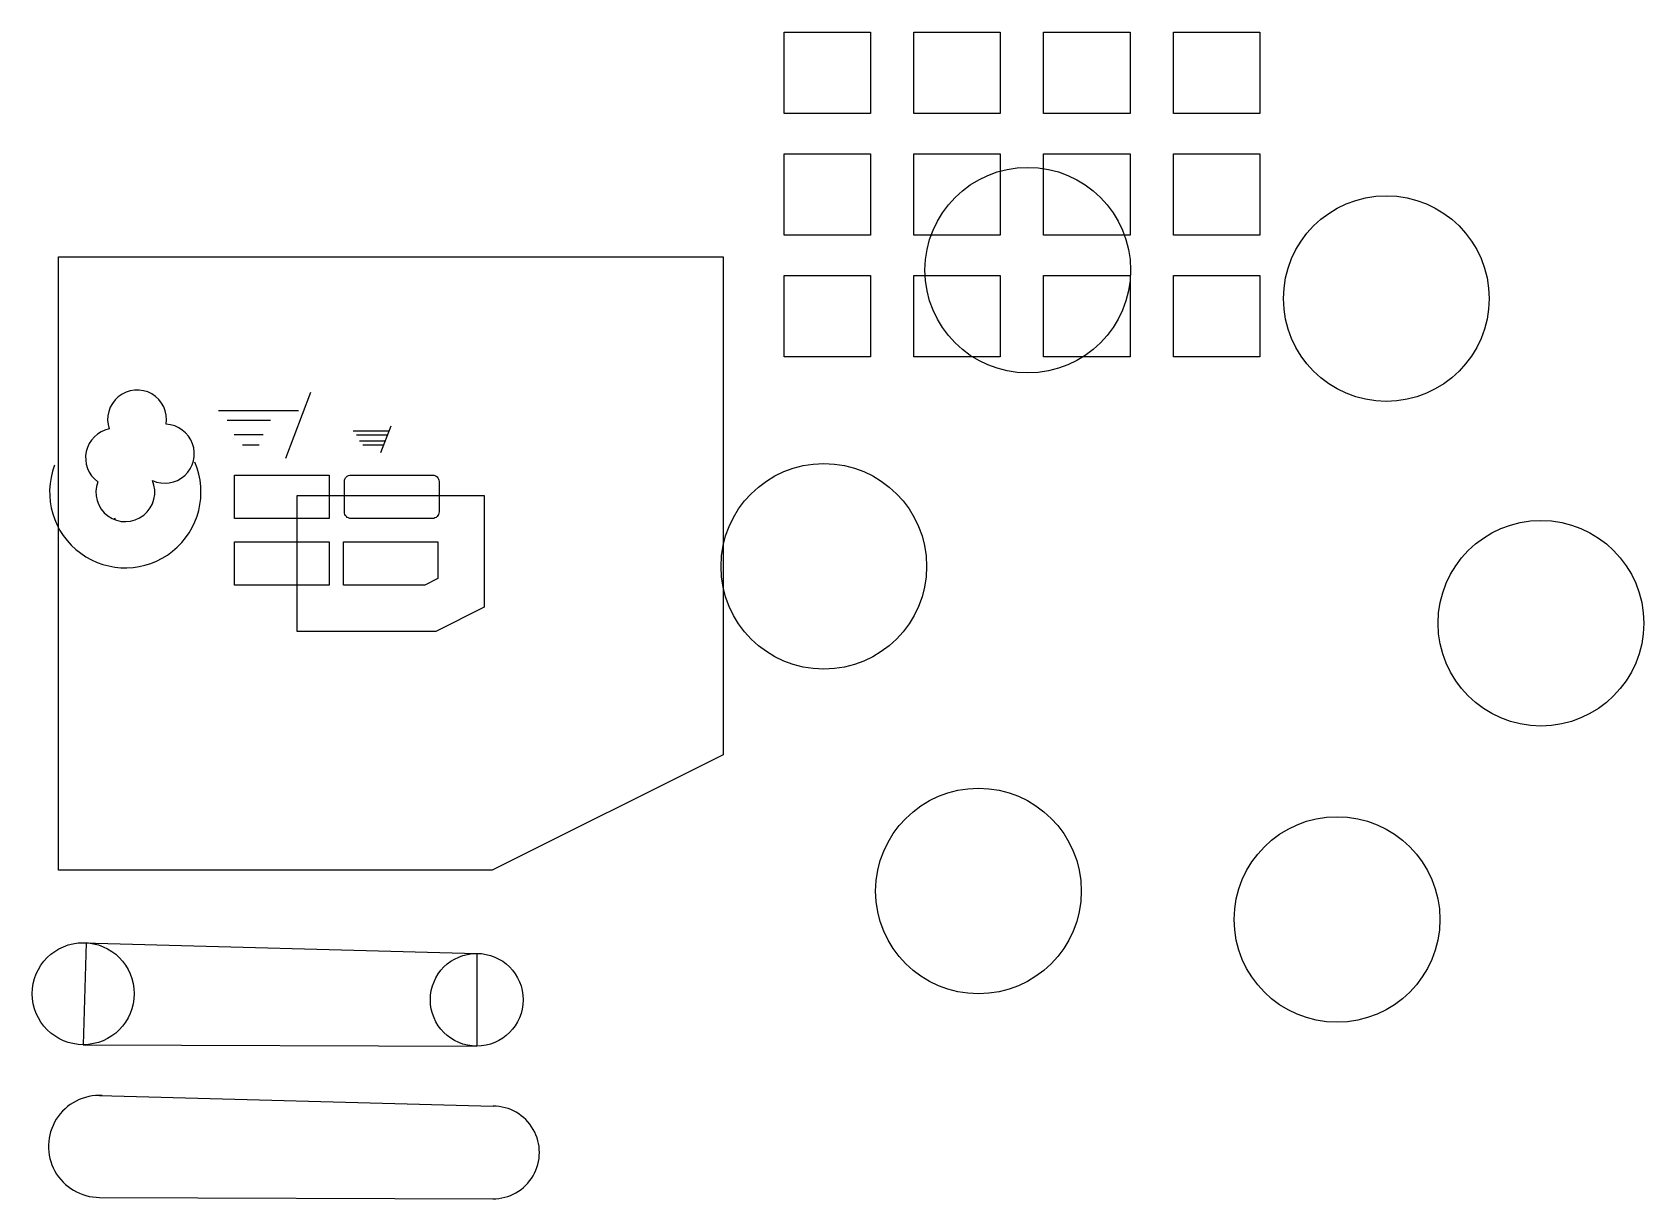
# Model space of a CAD drawing. Header units: millimetres. Extents: x 1028 to 25665, y -9983 to 7857.
import ezdxf

# ---------------------------------------------------------------- set-up
doc = ezdxf.new("R2010")
doc.units = ezdxf.units.MM

# ---------------------------------------------------------------- blocks, each defined once
blk = doc.blocks.new('*U2')
blk.add_lwpolyline([(-661, 620), (661, 620), (661, -620), (-661, -620)], close=True)
blk = doc.blocks.new('*U3')
at = {"color": 0, "linetype": 'ByBlock', "lineweight": -2, "transparency": 16777216}
for p in [(0, 3722), (1984, 3722), (3968, 3722), (5952, 3722), (0, 1861), (1984, 1861), (3968, 1861), (5952, 1861), (0, 0), (1984, 0), (3968, 0), (5952, 0)]:
    blk.add_blockref('*U2', p, dxfattribs=at)
blk = doc.blocks.new('*U4')
blk.add_circle((0, 0), 1572)
blk = doc.blocks.new('*U5')
at = {"color": 0, "linetype": 'ByBlock', "lineweight": -2, "transparency": 16777216}
for p, rotation in [((16248, 4218), 300.0000000000001), ((21729, 3783), 240), ((24093, -1182), 180), ((15494, -5277), 59.99999999999999), ((20976, -5712), 120)]:
    blk.add_blockref('*U4', p, dxfattribs=dict(at, rotation=rotation))
blk.add_blockref('*U4', (13130, -312), dxfattribs=at)

msp = doc.modelspace()

# ---------------------------------------------------------------- linework, layer by layer
for p, q in [((4906, 1344), (5286, 2352)), ((3875, 2072), (5099, 2072)), ((4007, 1925), (4672, 1925)), ((5933, 1760), (6484, 1760)), ((6359, 1428), (6514, 1838)), ((4118, 1703), (4561, 1703)), ((4245, 1545), (4498, 1545)), ((5986, 1699), (6461, 1699)), ((6031, 1609), (6427, 1609)), ((6083, 1545), (6403, 1545)), ((1808, -6067), (7824, -6231)), ((1851, -6068), (1808, -7627)), ((7824, -6231), (7824, -7649)), ((1808, -7627), (7824, -7649)), ((2057, -8402), (8073, -8566)), ((2057, -9962), (8073, -9983))]:
    msp.add_line(p, q)
for points in [[(1428, 4422), (11589, 4422), (11589, -3193), (8060, -4958), (1428, -4958)], [(4123, 1085), (5569, 1085), (5569, 420), (4123, 420)], [(5079, 770), (7937, 770), (7937, -936), (7198, -1306), (5079, -1306)], [(4123, 64), (5569, 64), (5569, -600), (4123, -600)], [(5785, 64), (7231, 64), (7231, -500), (7031, -600), (5785, -600)]]:
    msp.add_lwpolyline(points, close=True)
msp.add_lwpolyline([(5901, 1085), (7147, 1085, -0.414214), (7247, 985), (7247, 520, -0.414214), (7147, 420), (5901, 420, -0.414214), (5801, 520), (5801, 985, -0.414214)], format="xyb", close=True)
for centre, radius in [((1808, -6847), 780), ((7824, -6940), 709)]:
    msp.add_circle(centre, radius)
for centre, radius, start, end in [((2631, 1934), 451, 350.6563, 198.7866), ((2295, 1347), 451, 101.6177, 233.8272), ((3055, 1410), 451, 245.0409, 87.3032), ((1714, 1934), 451, 289.8288, 291.0194), ((2451, 823), 1157, 159.2167, 23.3143), ((2451, 823), 451, 159.2167, 23.3143), ((1865, 282), 451, 14.7279, 18.6787), ((2057, -9182), 780, 86.8779, 270), ((8073, -9275), 709, 269.5898, 90)]:
    msp.add_arc(centre, radius, start, end)

# ---------------------------------------------------------------- block references
for name, p in [('*U3', (13183, 3514)), ('*U5', (0, 0))]:
    msp.add_blockref(name, p)

doc.saveas('drawing.dxf')
